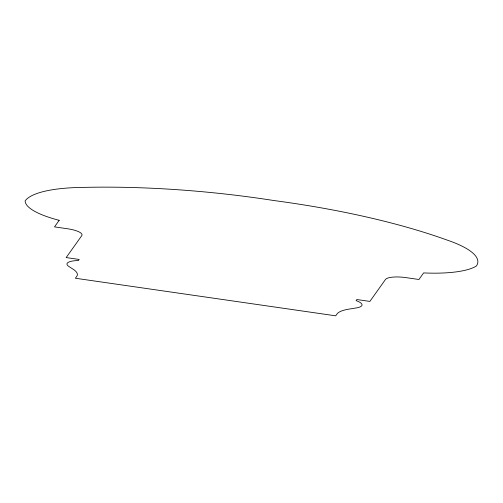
<?xml version="1.0" encoding="UTF-8"?>
<svg xmlns="http://www.w3.org/2000/svg" width="503" height="503" viewBox="0 0 503 503"><rect width="100%" height="100%" fill="white"/><g stroke="black" fill="none" stroke-linecap="round" stroke-linejoin="round"><path stroke-width="0.75" d="M59.184 220.308L54.513 226.884L67.528 228.764A17.718 4.734 5.9 0 1 81.763 235.656L66.176 257.574L79.191 259.454L78.418 260.554A18.561 4.961 5.9 0 0 68.804 266.42L73.268 269.331A40.969 10.947 5.9 0 1 76.462 276.757L75.406 278.247L335.715 315.827L336.777 314.337A40.969 10.947 5.9 0 1 348.95 309.125L356.331 307.93A18.561 4.961 5.9 0 0 356.08 300.637L356.86 299.536L369.875 301.416L385.461 279.492A17.718 4.734 5.9 0 1 405.934 277.612L418.949 279.492L423.62 272.915A69.735 18.636 5.9 0 0 476.36 266.024A93.621 25.018 5.9 0 0 446.997 240.032A307.383 82.146 5.9 0 0 274.129 200.571A307.383 82.146 5.9 0 0 82.561 187.418A93.621 25.018 5.9 0 0 25.15 200.892A69.735 18.636 5.9 0 0 59.184 220.308"/></g></svg>
